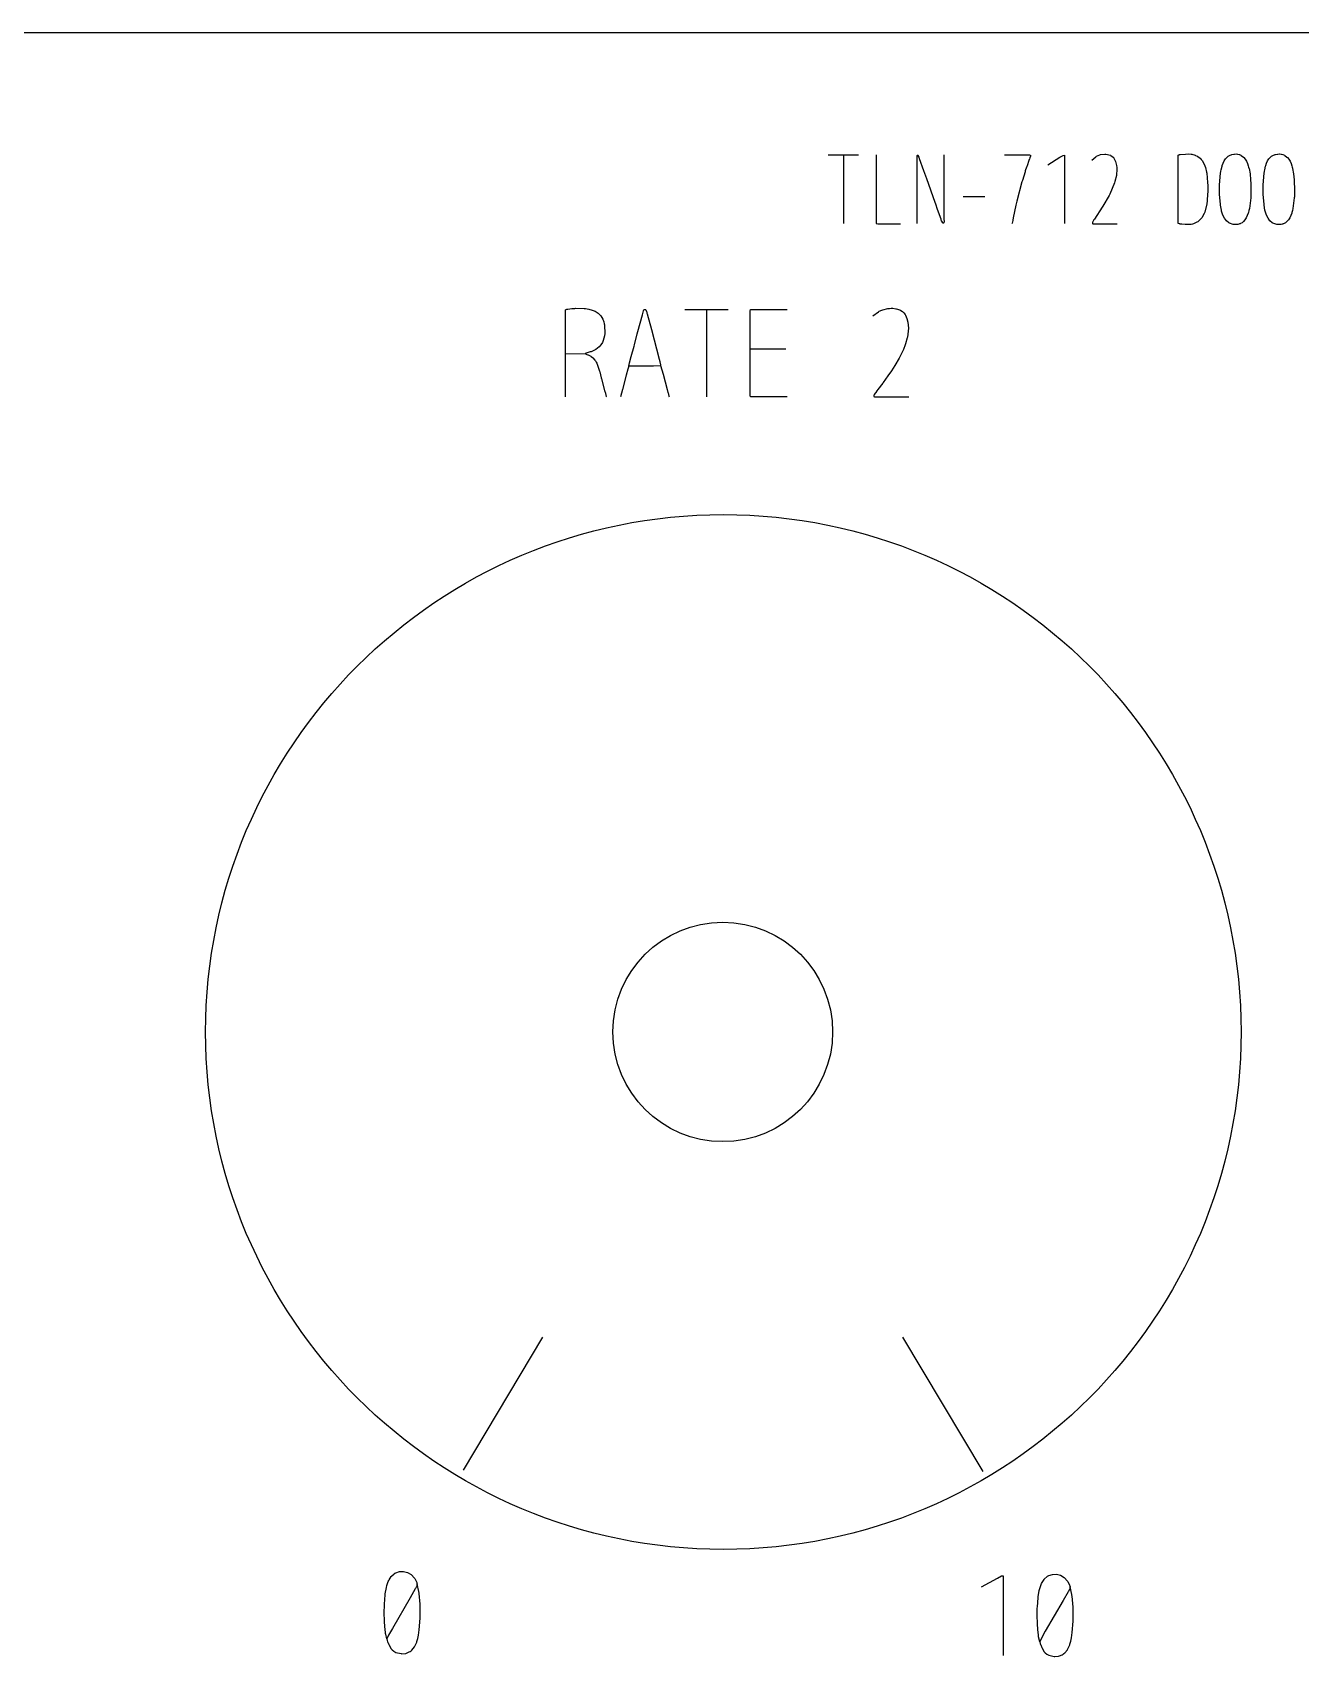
# Model space of a CAD drawing. Header units: millimetres. Extents: x 0 to 162, y -1 to 222.
# Drawn here: x 40.4 to 80.8, y 170.5 to 222.2 of the extents above; entities that cross this region are included whole.
import ezdxf

# ---------------------------------------------------------------- set-up
doc = ezdxf.new("R2010")
doc.units = ezdxf.units.MM
doc.layers.add('Gravur', color=7, linetype='CONTINUOUS')
doc.layers.add('Kontur', color=7, linetype='CONTINUOUS')

msp = doc.modelspace()

# ---------------------------------------------------------------- linework, layer by layer
at = {"layer": 'Gravur', "color": 255, "linetype": 'CONTINUOUS'}
for p, q in [((65.76839, 218.34418), (66.74306, 218.34418)), ((66.25711, 218.3411), (66.25711, 216.15665)), ((67.29781, 218.34418), (67.29781, 216.69659)), ((68.60234, 218.30099), (68.6023, 218.20842)), ((68.6023, 218.20842), (68.6023, 217.81967)), ((68.60249, 218.30419), (68.60234, 218.30099)), ((68.60279, 218.30742), (68.60249, 218.30419)), ((68.60366, 218.31263), (68.60279, 218.30742)), ((68.60279, 218.30742), (68.60279, 218.30742)), ((68.6102, 218.32571), (68.60366, 218.31263)), ((68.61138, 218.32676), (68.6102, 218.32571)), ((68.6102, 218.32571), (68.6102, 218.32571)), ((68.619, 218.3301), (68.61138, 218.32676)), ((68.62603, 218.33047), (68.619, 218.3301)), ((68.63255, 218.3292), (68.62603, 218.33047)), ((68.64097, 218.32492), (68.63255, 218.3292)), ((68.63255, 218.3292), (68.63255, 218.3292)), ((68.67125, 218.27533), (68.64097, 218.32492)), ((68.67341, 218.26912), (68.67125, 218.27533)), ((68.67125, 218.27533), (68.67125, 218.27533)), ((68.68838, 218.22077), (68.67341, 218.26912)), ((68.825, 217.83509), (68.68838, 218.22077)), ((69.46312, 218.34418), (69.46312, 216.68116)), ((71.38901, 218.34418), (72.01657, 218.34418)), ((72.01657, 218.34418), (72.1693, 218.34418)), ((72.18161, 218.20225), (72.09973, 217.97045)), ((72.1693, 218.34418), (72.18984, 218.34557)), ((72.18467, 218.21018), (72.18161, 218.20225)), ((72.20098, 218.25072), (72.18467, 218.21018)), ((72.18984, 218.34557), (72.19259, 218.34569)), ((72.19259, 218.34569), (72.19259, 218.34569)), ((72.19259, 218.34569), (72.21571, 218.3418)), ((72.20265, 218.25511), (72.20098, 218.25072)), ((72.20098, 218.25072), (72.20098, 218.25072)), ((72.2167, 218.30407), (72.20265, 218.25511)), ((72.21571, 218.3418), (72.21826, 218.33931)), ((72.21711, 218.30626), (72.2167, 218.30407)), ((72.21985, 218.32003), (72.21711, 218.30626)), ((72.21826, 218.33931), (72.21826, 218.33931)), ((72.21826, 218.33931), (72.21841, 218.3391)), ((72.21841, 218.3391), (72.21855, 218.33888)), ((72.21855, 218.33888), (72.22012, 218.32181)), ((72.22012, 218.32181), (72.21985, 218.32003)), ((72.21985, 218.32003), (72.21985, 218.32003)), ((72.77125, 218.03256), (73.16001, 218.27189)), ((73.16001, 218.27189), (73.26553, 218.33117)), ((73.26553, 218.33117), (73.30049, 218.33613)), ((73.30049, 218.33613), (73.30718, 218.30407)), ((73.30718, 218.30407), (73.30718, 218.21151)), ((73.30718, 218.21151), (73.30718, 217.81658)), ((74.17294, 218.18066), (74.30403, 218.28978)), ((74.30403, 218.28978), (74.32433, 218.30185)), ((74.32433, 218.30185), (74.43075, 218.34833)), ((74.43075, 218.34833), (74.45292, 218.35479)), ((74.45292, 218.35479), (74.59146, 218.37291)), ((74.45292, 218.35479), (74.45292, 218.35479)), ((74.59146, 218.37291), (74.62001, 218.37213)), ((74.62001, 218.37213), (74.76613, 218.33751)), ((74.76613, 218.33751), (74.77857, 218.33137)), ((74.77857, 218.33137), (74.85696, 218.27187)), ((74.85696, 218.27187), (74.8666, 218.26084)), ((74.8666, 218.26084), (74.87311, 218.25271)), ((74.87311, 218.25271), (74.87936, 218.24438)), ((74.87936, 218.24438), (74.87936, 218.24438)), ((74.87936, 218.24438), (74.93404, 218.13593)), ((74.93404, 218.13593), (74.96216, 218.01347)), ((76.92831, 218.3145), (76.92996, 218.33401)), ((76.92838, 218.31242), (76.92831, 218.3145)), ((76.92831, 218.3145), (76.92831, 218.3145)), ((76.9291, 218.29481), (76.92838, 218.31242)), ((76.9291, 218.19917), (76.9291, 218.29481)), ((76.9291, 217.86286), (76.9291, 218.19917)), ((76.92996, 218.33401), (76.93109, 218.33735)), ((76.93109, 218.33735), (76.93166, 218.33857)), ((76.93166, 218.33857), (76.93234, 218.33973)), ((76.93234, 218.33973), (76.94378, 218.34819)), ((76.93234, 218.33973), (76.93234, 218.33973)), ((76.94378, 218.34819), (76.96034, 218.3523)), ((76.96034, 218.3523), (76.97538, 218.35395)), ((76.96034, 218.3523), (76.96034, 218.3523)), ((76.97538, 218.35395), (76.98741, 218.35521)), ((76.98741, 218.35521), (77.1568, 218.3737)), ((77.1568, 218.3737), (77.25257, 218.37785)), ((77.25257, 218.37785), (77.26152, 218.37749)), ((77.26152, 218.37749), (77.26152, 218.37749)), ((77.26152, 218.37749), (77.34623, 218.36878)), ((77.34623, 218.36878), (77.36229, 218.36603)), ((77.36229, 218.36603), (77.47414, 218.33504)), ((77.47414, 218.33504), (77.48253, 218.33176)), ((77.48253, 218.33176), (77.48253, 218.33176)), ((77.48253, 218.33176), (77.53068, 218.30978)), ((77.53068, 218.30978), (77.54001, 218.30481)), ((77.54001, 218.30481), (77.61256, 218.25445)), ((77.61256, 218.25445), (77.62562, 218.24274)), ((77.62562, 218.24274), (77.62562, 218.24274)), ((77.62562, 218.24274), (77.66475, 218.20149)), ((77.66475, 218.20149), (77.69929, 218.15567)), ((77.69929, 218.15567), (77.77825, 217.99744)), ((78.33172, 218.00555), (78.35841, 218.08256)), ((78.35841, 218.08256), (78.39192, 218.15546)), ((78.39192, 218.15546), (78.43351, 218.2218)), ((78.43351, 218.2218), (78.48444, 218.27917)), ((78.48444, 218.27917), (78.51948, 218.30789)), ((78.48444, 218.27917), (78.48444, 218.27917)), ((78.51948, 218.30789), (78.55849, 218.33211)), ((78.55849, 218.33211), (78.63288, 218.3595)), ((78.63288, 218.3595), (78.63969, 218.36104)), ((78.63969, 218.36104), (78.70582, 218.37186)), ((78.63969, 218.36104), (78.63969, 218.36104)), ((78.70582, 218.37186), (78.71954, 218.3737)), ((78.71954, 218.3737), (78.77157, 218.37551)), ((78.77157, 218.37551), (78.77642, 218.37524)), ((78.77642, 218.37524), (78.77642, 218.37524)), ((78.77642, 218.37524), (78.822, 218.36941)), ((78.822, 218.36941), (78.83062, 218.36763)), ((78.83062, 218.36763), (78.87513, 218.35616)), ((78.87513, 218.35616), (78.87995, 218.35464)), ((78.87995, 218.35464), (78.87995, 218.35464)), ((78.87995, 218.35464), (78.92687, 218.33554)), ((78.92687, 218.33554), (78.93614, 218.33061)), ((78.93614, 218.33061), (79.00776, 218.27814)), ((79.00776, 218.27814), (79.02029, 218.26583)), ((79.02029, 218.26583), (79.02029, 218.26583)), ((79.02029, 218.26583), (79.06733, 218.20821)), ((79.06733, 218.20821), (79.10584, 218.14301)), ((79.10584, 218.14301), (79.13722, 218.07232)), ((79.13722, 218.07232), (79.16286, 217.99821)), ((79.71952, 218.00555), (79.74621, 218.08256)), ((79.74621, 218.08256), (79.77972, 218.15546)), ((79.77972, 218.15546), (79.82131, 218.2218)), ((79.82131, 218.2218), (79.87224, 218.27917)), ((79.87224, 218.27917), (79.90728, 218.30789)), ((79.87224, 218.27917), (79.87224, 218.27917)), ((79.90728, 218.30789), (79.94629, 218.33211)), ((79.94629, 218.33211), (80.02068, 218.3595)), ((80.02068, 218.3595), (80.02749, 218.36104)), ((80.02749, 218.36104), (80.09362, 218.37186)), ((80.02749, 218.36104), (80.02749, 218.36104)), ((80.09362, 218.37186), (80.10734, 218.3737)), ((80.10734, 218.3737), (80.15937, 218.37551)), ((80.15937, 218.37551), (80.16422, 218.37524)), ((80.16422, 218.37524), (80.16422, 218.37524)), ((80.16422, 218.37524), (80.2098, 218.36941)), ((80.2098, 218.36941), (80.21842, 218.36763)), ((80.21842, 218.36763), (80.26293, 218.35616)), ((80.26293, 218.35616), (80.26775, 218.35464)), ((80.26775, 218.35464), (80.26775, 218.35464)), ((80.26775, 218.35464), (80.31467, 218.33554)), ((80.31467, 218.33554), (80.32394, 218.33061)), ((80.32394, 218.33061), (80.39556, 218.27814)), ((80.39556, 218.27814), (80.40809, 218.26583)), ((80.40809, 218.26583), (80.40809, 218.26583)), ((80.40809, 218.26583), (80.45513, 218.20821)), ((80.45513, 218.20821), (80.49364, 218.14301)), ((80.49364, 218.14301), (80.52502, 218.07232)), ((80.52502, 218.07232), (80.55066, 217.99821)), ((68.6023, 217.81967), (68.6023, 216.15665)), ((68.91575, 217.58293), (68.825, 217.83509)), ((69.18501, 216.82481), (68.91575, 217.58293)), ((71.96129, 217.52509), (71.94932, 217.48422)), ((72.04809, 217.81041), (71.96129, 217.52509)), ((72.05556, 217.83411), (72.04809, 217.81041)), ((72.09377, 217.95246), (72.05556, 217.83411)), ((72.09973, 217.97045), (72.09377, 217.95246)), ((72.09377, 217.95246), (72.09377, 217.95246)), ((73.30718, 217.81658), (73.30718, 216.15665)), ((74.95987, 217.69153), (74.91433, 217.49387)), ((74.9626, 217.7101), (74.95987, 217.69153)), ((74.95987, 217.69153), (74.95987, 217.69153)), ((74.96216, 218.01347), (74.96216, 218.01347)), ((74.96216, 218.01347), (74.96933, 217.94534)), ((74.97259, 217.87829), (74.9626, 217.7101)), ((74.96933, 217.94534), (74.97259, 217.87829)), ((76.9291, 216.67499), (76.9291, 217.86286)), ((77.77825, 217.99744), (77.79733, 217.94)), ((77.79733, 217.94), (77.83311, 217.79177)), ((77.83311, 217.79177), (77.83845, 217.7618)), ((77.83845, 217.7618), (77.83845, 217.7618)), ((77.83845, 217.7618), (77.86667, 217.46988)), ((78.25009, 217.39697), (78.26511, 217.64175)), ((78.26511, 217.64175), (78.26724, 217.66387)), ((78.26724, 217.66387), (78.29063, 217.83234)), ((78.26724, 217.66387), (78.26724, 217.66387)), ((78.29063, 217.83234), (78.29714, 217.86595)), ((78.29714, 217.86595), (78.32493, 217.98228)), ((78.32493, 217.98228), (78.33172, 218.00555)), ((78.33172, 218.00555), (78.33172, 218.00555)), ((79.16286, 217.99821), (79.16286, 217.99821)), ((79.16286, 217.99821), (79.17456, 217.95834)), ((79.17456, 217.95834), (79.18525, 217.9184)), ((79.18525, 217.9184), (79.18536, 217.91798)), ((79.18536, 217.91798), (79.18547, 217.91756)), ((79.18547, 217.91756), (79.18547, 217.91756)), ((79.18547, 217.91756), (79.2194, 217.73814)), ((79.2194, 217.73814), (79.23593, 217.55521)), ((79.23593, 217.55521), (79.23593, 217.55521)), ((79.23593, 217.55521), (79.2411, 217.43568)), ((79.63789, 217.39697), (79.65291, 217.64175)), ((79.65291, 217.64175), (79.65504, 217.66387)), ((79.65504, 217.66387), (79.67843, 217.83234)), ((79.65504, 217.66387), (79.65504, 217.66387)), ((79.67843, 217.83234), (79.68494, 217.86595)), ((79.68494, 217.86595), (79.71273, 217.98228)), ((79.71273, 217.98228), (79.71952, 218.00555)), ((79.71952, 218.00555), (79.71952, 218.00555)), ((80.55066, 217.99821), (80.55066, 217.99821)), ((80.55066, 217.99821), (80.56236, 217.95834)), ((80.56236, 217.95834), (80.57305, 217.9184)), ((80.57305, 217.9184), (80.57316, 217.91798)), ((80.57316, 217.91798), (80.57327, 217.91756)), ((80.57327, 217.91756), (80.57327, 217.91756)), ((80.57327, 217.91756), (80.6072, 217.73814)), ((80.6072, 217.73814), (80.62373, 217.55521)), ((80.62373, 217.55521), (80.62373, 217.55521)), ((80.62373, 217.55521), (80.6289, 217.43568)), ((70.07063, 217.01747), (70.76762, 217.01747)), ((71.94932, 217.48422), (71.7842, 216.86752)), ((71.94932, 217.48422), (71.94932, 217.48422)), ((74.7286, 217.05307), (74.53178, 216.71478)), ((74.74878, 217.09183), (74.7286, 217.05307)), ((74.90242, 217.45559), (74.74878, 217.09183)), ((74.91433, 217.49387), (74.90242, 217.45559)), ((77.8658, 217.04927), (77.85658, 216.93026)), ((77.86651, 217.06149), (77.8658, 217.04927)), ((77.8658, 217.04927), (77.8658, 217.04927)), ((77.87045, 217.19642), (77.86651, 217.06149)), ((77.86667, 217.46988), (77.8694, 217.37176)), ((77.8694, 217.37176), (77.8694, 217.37176)), ((77.8694, 217.37176), (77.8703, 217.28402)), ((77.8703, 217.28402), (77.87045, 217.19642)), ((78.24664, 217.18864), (78.24696, 217.29278)), ((78.24924, 217.08463), (78.24664, 217.18864)), ((78.24696, 217.29278), (78.25009, 217.39697)), ((78.27578, 216.77422), (78.24924, 217.08463)), ((79.2411, 217.43568), (79.24444, 217.31675)), ((79.24298, 217.01196), (79.24127, 216.97777)), ((79.24444, 217.31675), (79.24298, 217.01196)), ((79.63444, 217.18864), (79.63476, 217.29278)), ((79.63704, 217.08463), (79.63444, 217.18864)), ((79.63476, 217.29278), (79.63789, 217.39697)), ((79.66358, 216.77422), (79.63704, 217.08463)), ((80.6289, 217.43568), (80.63224, 217.31675)), ((80.63078, 217.01196), (80.62907, 216.97777)), ((80.63224, 217.31675), (80.63078, 217.01196)), ((67.29781, 216.69659), (67.29781, 216.2924)), ((69.20366, 216.77119), (69.18501, 216.82481)), ((69.18501, 216.82481), (69.18501, 216.82481)), ((69.25921, 216.6102), (69.20366, 216.77119)), ((69.37149, 216.2924), (69.25921, 216.6102)), ((69.46312, 216.68116), (69.46312, 216.28315)), ((71.75453, 216.74287), (71.66852, 216.34177)), ((71.7842, 216.86752), (71.75453, 216.74287)), ((74.50903, 216.67808), (74.26423, 216.30166)), ((74.53178, 216.71478), (74.50903, 216.67808)), ((76.9291, 216.30166), (76.9291, 216.67499)), ((77.76125, 216.48061), (77.68133, 216.33823)), ((77.77724, 216.52211), (77.76125, 216.48061)), ((77.83267, 216.74066), (77.77724, 216.52211)), ((77.83609, 216.76138), (77.83267, 216.74066)), ((77.83267, 216.74066), (77.83267, 216.74066)), ((77.85431, 216.90639), (77.83609, 216.76138)), ((77.85658, 216.93026), (77.85431, 216.90639)), ((78.28009, 216.74317), (78.27578, 216.77422)), ((78.27578, 216.77422), (78.27578, 216.77422)), ((78.30639, 216.5886), (78.28009, 216.74317)), ((78.31316, 216.55697), (78.30639, 216.5886)), ((78.321, 216.52551), (78.31316, 216.55697)), ((78.3556, 216.4222), (78.321, 216.52551)), ((78.321, 216.52551), (78.321, 216.52551)), ((79.15933, 216.49072), (79.13184, 216.41423)), ((79.16592, 216.51205), (79.15933, 216.49072)), ((79.15933, 216.49072), (79.15933, 216.49072)), ((79.18367, 216.57626), (79.16592, 216.51205)), ((79.19886, 216.64124), (79.18367, 216.57626)), ((79.24127, 216.97777), (79.19886, 216.64124)), ((79.24127, 216.97777), (79.24127, 216.97777)), ((79.66789, 216.74317), (79.66358, 216.77422)), ((79.66358, 216.77422), (79.66358, 216.77422)), ((79.69419, 216.5886), (79.66789, 216.74317)), ((79.70096, 216.55697), (79.69419, 216.5886)), ((79.7088, 216.52551), (79.70096, 216.55697)), ((79.7434, 216.4222), (79.7088, 216.52551)), ((79.7088, 216.52551), (79.7088, 216.52551)), ((80.54713, 216.49072), (80.51964, 216.41423)), ((80.55372, 216.51205), (80.54713, 216.49072)), ((80.54713, 216.49072), (80.54713, 216.49072)), ((80.57147, 216.57626), (80.55372, 216.51205)), ((80.58666, 216.64124), (80.57147, 216.57626)), ((80.62907, 216.97777), (80.58666, 216.64124)), ((80.62907, 216.97777), (80.62907, 216.97777)), ((67.29781, 216.2924), (67.29781, 216.19367)), ((67.29781, 216.19367), (67.30257, 216.15711)), ((67.30257, 216.15711), (67.35612, 216.15356)), ((67.35612, 216.15356), (67.50329, 216.15356)), ((67.50329, 216.15356), (68.07532, 216.15356)), ((69.37406, 216.28473), (69.37149, 216.2924)), ((69.38804, 216.23774), (69.37406, 216.28473)), ((69.39019, 216.23124), (69.38804, 216.23774)), ((69.38804, 216.23774), (69.38804, 216.23774)), ((69.42428, 216.17629), (69.39019, 216.23124)), ((69.43769, 216.17105), (69.42428, 216.17629)), ((69.44782, 216.17254), (69.43769, 216.17105)), ((69.45588, 216.18081), (69.44782, 216.17254)), ((69.44782, 216.17254), (69.44782, 216.17254)), ((69.46455, 216.23037), (69.45588, 216.18081)), ((69.46312, 216.28315), (69.46457, 216.23825)), ((69.46457, 216.23825), (69.46455, 216.23037)), ((69.46455, 216.23037), (69.46455, 216.23037)), ((71.63526, 216.17043), (71.63059, 216.15356)), ((71.65323, 216.25741), (71.63526, 216.17043)), ((71.65471, 216.26591), (71.65323, 216.25741)), ((71.65323, 216.25741), (71.65323, 216.25741)), ((71.66852, 216.34177), (71.65471, 216.26591)), ((74.19494, 216.18484), (74.19336, 216.16655)), ((74.19336, 216.16655), (74.19416, 216.16348)), ((74.19416, 216.16348), (74.19637, 216.15954)), ((74.19546, 216.18685), (74.19494, 216.18484)), ((74.19494, 216.18484), (74.19494, 216.18484)), ((74.20076, 216.20293), (74.19546, 216.18685)), ((74.19637, 216.15954), (74.19735, 216.15846)), ((74.19735, 216.15846), (74.19735, 216.15846)), ((74.19735, 216.15846), (74.20684, 216.15372)), ((74.20441, 216.21199), (74.20076, 216.20293)), ((74.23057, 216.25558), (74.20441, 216.21199)), ((74.20684, 216.15372), (74.219, 216.15256)), ((74.219, 216.15256), (74.23037, 216.15306)), ((74.219, 216.15256), (74.219, 216.15256)), ((74.23037, 216.15306), (74.23958, 216.15356)), ((74.23402, 216.26034), (74.23057, 216.25558)), ((74.23057, 216.25558), (74.23057, 216.25558)), ((74.26423, 216.30166), (74.23402, 216.26034)), ((74.23958, 216.15356), (74.38398, 216.15356)), ((74.38398, 216.15356), (74.98655, 216.15356)), ((76.92831, 216.18157), (76.92833, 216.18368)), ((76.93229, 216.16099), (76.92831, 216.18157)), ((76.92833, 216.18368), (76.92905, 216.2001)), ((76.92833, 216.18368), (76.92833, 216.18368)), ((76.92905, 216.2001), (76.9291, 216.20293)), ((76.9291, 216.20293), (76.9291, 216.30166)), ((76.93644, 216.1563), (76.93229, 216.16099)), ((76.97736, 216.14317), (76.93644, 216.1563)), ((76.98247, 216.1425), (76.97736, 216.14317)), ((76.97736, 216.14317), (76.97736, 216.14317)), ((77.02074, 216.13856), (76.98247, 216.1425)), ((77.04159, 216.13542), (77.02074, 216.13856)), ((77.14772, 216.12431), (77.04159, 216.13542)), ((77.16036, 216.12359), (77.14772, 216.12431)), ((77.14772, 216.12431), (77.14772, 216.12431)), ((77.29842, 216.1264), (77.16036, 216.12359)), ((77.33993, 216.13202), (77.29842, 216.1264)), ((77.3802, 216.14026), (77.33993, 216.13202)), ((77.41915, 216.15111), (77.3802, 216.14026)), ((77.52757, 216.19933), (77.41915, 216.15111)), ((77.55226, 216.21486), (77.52757, 216.19933)), ((77.52757, 216.19933), (77.52757, 216.19933)), ((77.66221, 216.31407), (77.55226, 216.21486)), ((77.68133, 216.33823), (77.66221, 216.31407)), ((78.40319, 216.32709), (78.3556, 216.4222)), ((78.46436, 216.24503), (78.40319, 216.32709)), ((78.53971, 216.18092), (78.46436, 216.24503)), ((78.56084, 216.16826), (78.53971, 216.18092)), ((78.53971, 216.18092), (78.53971, 216.18092)), ((78.68067, 216.12905), (78.56084, 216.16826)), ((78.69035, 216.12783), (78.68067, 216.12905)), ((78.73773, 216.12408), (78.69035, 216.12783)), ((78.74306, 216.12395), (78.73773, 216.12408)), ((78.73773, 216.12408), (78.73773, 216.12408)), ((78.79174, 216.12637), (78.74306, 216.12395)), ((78.82645, 216.13124), (78.79174, 216.12637)), ((78.8612, 216.13827), (78.82645, 216.13124)), ((78.87977, 216.14337), (78.8612, 216.13827)), ((78.8612, 216.13827), (78.8612, 216.13827)), ((78.89798, 216.14962), (78.87977, 216.14337)), ((78.90201, 216.15119), (78.89798, 216.14962)), ((78.89798, 216.14962), (78.89798, 216.14962)), ((78.91392, 216.15634), (78.90201, 216.15119)), ((78.96265, 216.18404), (78.91392, 216.15634)), ((79.00549, 216.21841), (78.96265, 216.18404)), ((79.05627, 216.27568), (79.00549, 216.21841)), ((79.00549, 216.21841), (79.00549, 216.21841)), ((79.09793, 216.34176), (79.05627, 216.27568)), ((79.13184, 216.41423), (79.09793, 216.34176)), ((79.79099, 216.32709), (79.7434, 216.4222)), ((79.85216, 216.24503), (79.79099, 216.32709)), ((79.92751, 216.18092), (79.85216, 216.24503)), ((79.94864, 216.16826), (79.92751, 216.18092)), ((79.92751, 216.18092), (79.92751, 216.18092)), ((80.06847, 216.12905), (79.94864, 216.16826)), ((80.07815, 216.12783), (80.06847, 216.12905)), ((80.12553, 216.12408), (80.07815, 216.12783)), ((80.13086, 216.12395), (80.12553, 216.12408)), ((80.12553, 216.12408), (80.12553, 216.12408)), ((80.17954, 216.12637), (80.13086, 216.12395)), ((80.21425, 216.13124), (80.17954, 216.12637)), ((80.249, 216.13827), (80.21425, 216.13124)), ((80.26757, 216.14337), (80.249, 216.13827)), ((80.249, 216.13827), (80.249, 216.13827)), ((80.28578, 216.14962), (80.26757, 216.14337)), ((80.28981, 216.15119), (80.28578, 216.14962)), ((80.28578, 216.14962), (80.28578, 216.14962)), ((80.30172, 216.15634), (80.28981, 216.15119)), ((80.35045, 216.18404), (80.30172, 216.15634)), ((80.39329, 216.21841), (80.35045, 216.18404)), ((80.44407, 216.27568), (80.39329, 216.21841)), ((80.39329, 216.21841), (80.39329, 216.21841)), ((80.48573, 216.34176), (80.44407, 216.27568)), ((80.51964, 216.41423), (80.48573, 216.34176)), ((57.39835, 213.36258), (57.40012, 213.39961)), ((57.39854, 213.35858), (57.39835, 213.36258)), ((57.39835, 213.36258), (57.39835, 213.36258)), ((57.40017, 213.32439), (57.39854, 213.35858)), ((57.40012, 213.39961), (57.40179, 213.40621)), ((57.40179, 213.40621), (57.40258, 213.40831)), ((57.40258, 213.40831), (57.4036, 213.41028)), ((57.4036, 213.41028), (57.41916, 213.4221)), ((57.4036, 213.41028), (57.4036, 213.41028)), ((57.41916, 213.4221), (57.44237, 213.42792)), ((57.44237, 213.42792), (57.46245, 213.43024)), ((57.44237, 213.42792), (57.44237, 213.42792)), ((57.46245, 213.43024), (57.47868, 213.43197)), ((57.47868, 213.43197), (57.60321, 213.44608)), ((57.60321, 213.44608), (57.61456, 213.447)), ((57.61456, 213.447), (57.65545, 213.45005)), ((57.61456, 213.447), (57.61456, 213.447)), ((57.65545, 213.45005), (57.66909, 213.451)), ((57.66909, 213.451), (57.69361, 213.45269)), ((57.66909, 213.451), (57.66909, 213.451)), ((57.69361, 213.45269), (57.71813, 213.45438)), ((57.71813, 213.45438), (57.99832, 213.45271)), ((57.99832, 213.45271), (58.03947, 213.44827)), ((58.03947, 213.44827), (58.03947, 213.44827)), ((58.03947, 213.44827), (58.14783, 213.4298)), ((58.14783, 213.4298), (58.25225, 213.40037)), ((58.25225, 213.40037), (58.34994, 213.35835)), ((58.34994, 213.35835), (58.43809, 213.30209)), ((59.85116, 213.2498), (59.88468, 213.37542)), ((59.88468, 213.37542), (59.88698, 213.38484)), ((59.88698, 213.38484), (59.88744, 213.38675)), ((59.88744, 213.38675), (59.8939, 213.40484)), ((59.88744, 213.38675), (59.88744, 213.38675)), ((59.8939, 213.40484), (59.89741, 213.40977)), ((59.89741, 213.40977), (59.90354, 213.41477)), ((59.89741, 213.40977), (59.89741, 213.40977)), ((59.90354, 213.41477), (59.9119, 213.41775)), ((59.9119, 213.41775), (59.95094, 213.41343)), ((59.95094, 213.41343), (59.95675, 213.40976)), ((59.95675, 213.40976), (59.95675, 213.40976)), ((59.95675, 213.40976), (59.98666, 213.35658)), ((59.98666, 213.35658), (59.99201, 213.33381)), ((61.20248, 213.4186), (62.58031, 213.4186)), ((61.89336, 213.41467), (61.89336, 210.63546)), ((63.28617, 213.37542), (63.29291, 213.41408)), ((63.28617, 213.2655), (63.28617, 213.37542)), ((63.29291, 213.41408), (63.37253, 213.4186)), ((63.37253, 213.4186), (63.59628, 213.4186)), ((63.59628, 213.4186), (64.46381, 213.4186)), ((67.3751, 213.3445), (67.4024, 213.35954)), ((67.4024, 213.35954), (67.48694, 213.39829)), ((67.48694, 213.39829), (67.51595, 213.40904)), ((67.51595, 213.40904), (67.6694, 213.44657)), ((67.51595, 213.40904), (67.51595, 213.40904)), ((67.6694, 213.44657), (67.72234, 213.4525)), ((67.72234, 213.4525), (67.77604, 213.45505)), ((67.77604, 213.45505), (67.83039, 213.45416)), ((67.83039, 213.45416), (67.92492, 213.44322)), ((67.92492, 213.44322), (67.94369, 213.43938)), ((67.94369, 213.43938), (67.94369, 213.43938)), ((67.94369, 213.43938), (68.05665, 213.4013)), ((68.05665, 213.4013), (68.09162, 213.38273)), ((68.09162, 213.38273), (68.09162, 213.38273)), ((68.09162, 213.38273), (68.13765, 213.35106)), ((57.40017, 213.14774), (57.40017, 213.32439)), ((57.40017, 212.56285), (57.40017, 213.14774)), ((58.43809, 213.30209), (58.43809, 213.30209)), ((58.43809, 213.30209), (58.52446, 213.21717)), ((58.52446, 213.21717), (58.59007, 213.10849)), ((58.59007, 213.10849), (58.61974, 213.02529)), ((58.61974, 213.02529), (58.62232, 213.01583)), ((58.62232, 213.01583), (58.62232, 213.01583)), ((58.62232, 213.01583), (58.63267, 212.97156)), ((58.63267, 212.97156), (58.63556, 212.95668)), ((58.63556, 212.95668), (58.63556, 212.95668)), ((58.63556, 212.95668), (58.64122, 212.92274)), ((58.64122, 212.92274), (58.64574, 212.88866)), ((58.64574, 212.88866), (58.65334, 212.68575)), ((59.7081, 212.71202), (59.85116, 213.2498)), ((59.99201, 213.33381), (59.99201, 213.33381)), ((59.99201, 213.33381), (59.99771, 213.30417)), ((59.99771, 213.30417), (60.00372, 213.27728)), ((60.00372, 213.27728), (60.13693, 212.77482)), ((63.28617, 212.81408), (63.28617, 213.2655)), ((67.1984, 213.21055), (67.3751, 213.3445)), ((68.13765, 213.35106), (68.17898, 213.31257)), ((68.17898, 213.31257), (68.22205, 213.25731)), ((68.22205, 213.25731), (68.23435, 213.2376)), ((68.23435, 213.2376), (68.23435, 213.2376)), ((68.23435, 213.2376), (68.28295, 213.12932)), ((68.28295, 213.12932), (68.31167, 213.01241)), ((68.31167, 213.01241), (68.31167, 213.01241)), ((68.31167, 213.01241), (68.32359, 212.91844)), ((68.32359, 212.91844), (68.32882, 212.82585)), ((57.40017, 210.63546), (57.40017, 212.56285)), ((58.57504, 212.36387), (58.53116, 212.29119)), ((58.60508, 212.43299), (58.57504, 212.36387)), ((58.57504, 212.36387), (58.57504, 212.36387)), ((58.62739, 212.50542), (58.60508, 212.43299)), ((58.64265, 212.5802), (58.62739, 212.50542)), ((58.6515, 212.65637), (58.64265, 212.5802)), ((58.65334, 212.68575), (58.6515, 212.65637)), ((58.6515, 212.65637), (58.6515, 212.65637)), ((59.59502, 212.28489), (59.68997, 212.64065)), ((59.68997, 212.64065), (59.7081, 212.71202)), ((60.13693, 212.77482), (60.38609, 211.83272)), ((63.28617, 211.17324), (63.28617, 212.81408)), ((68.24231, 212.32442), (68.22961, 212.28807)), ((68.29544, 212.51099), (68.24231, 212.32442)), ((68.30108, 212.53693), (68.29544, 212.51099)), ((68.29544, 212.51099), (68.29544, 212.51099)), ((68.32882, 212.82585), (68.30108, 212.53693)), ((57.4041, 212.00544), (58.02781, 212.00936)), ((58.18526, 212.06174), (58.02273, 212.00936)), ((58.02273, 212.00936), (58.04546, 212.00001)), ((58.04546, 212.00001), (58.0544, 211.99631)), ((58.0544, 211.99631), (58.11123, 211.97235)), ((58.11123, 211.97235), (58.12379, 211.96695)), ((58.12379, 211.96695), (58.12379, 211.96695)), ((58.12379, 211.96695), (58.20765, 211.92833)), ((58.21427, 212.07109), (58.18526, 212.06174)), ((58.20765, 211.92833), (58.21666, 211.92319)), ((58.35138, 212.13112), (58.21427, 212.07109)), ((58.21666, 211.92319), (58.26462, 211.8874)), ((58.26462, 211.8874), (58.27352, 211.87944)), ((58.27352, 211.87944), (58.27352, 211.87944)), ((58.27352, 211.87944), (58.33891, 211.80548)), ((58.33891, 211.80548), (58.35766, 211.77823)), ((58.36472, 212.13889), (58.35138, 212.13112)), ((58.35138, 212.13112), (58.35138, 212.13112)), ((58.4757, 212.22527), (58.36472, 212.13889)), ((58.53116, 212.29119), (58.4757, 212.22527)), ((59.44399, 211.71888), (59.49812, 211.923)), ((59.49812, 211.923), (59.58519, 212.24873)), ((59.58519, 212.24873), (59.59502, 212.28489)), ((59.59502, 212.28489), (59.59502, 212.28489)), ((60.38609, 211.83272), (60.40312, 211.75787)), ((63.2901, 212.16245), (64.42455, 212.16245)), ((68.03202, 211.86009), (67.89739, 211.63428)), ((68.1506, 212.09407), (68.03202, 211.86009)), ((68.17181, 212.14193), (68.1506, 212.09407)), ((68.1506, 212.09407), (68.1506, 212.09407)), ((68.22961, 212.28807), (68.17181, 212.14193)), ((58.35766, 211.77823), (58.35766, 211.77823)), ((58.35766, 211.77823), (58.38005, 211.74123)), ((58.38005, 211.74123), (58.40017, 211.70318)), ((58.40017, 211.70318), (58.48952, 211.45028)), ((58.48952, 211.45028), (58.4957, 211.42643)), ((58.4957, 211.42643), (58.4957, 211.42643)), ((58.4957, 211.42643), (58.54138, 211.24103)), ((59.33911, 211.32241), (59.22023, 210.87098)), ((59.38916, 211.51083), (59.33911, 211.32241)), ((59.41817, 211.61323), (59.38916, 211.51083)), ((59.41854, 211.61264), (59.44399, 211.71888)), ((59.48779, 211.61289), (59.41854, 211.61264)), ((59.66051, 211.61289), (59.48779, 211.61289)), ((60.20222, 211.61289), (59.66051, 211.61289)), ((60.43295, 211.61611), (60.20222, 211.61289)), ((60.40312, 211.75787), (60.40479, 211.74947)), ((60.40479, 211.74947), (60.40479, 211.74947)), ((60.40479, 211.74947), (60.42615, 211.64893)), ((60.42615, 211.64893), (60.43142, 211.62936)), ((60.43142, 211.62936), (60.51276, 211.35381)), ((60.51276, 211.35381), (60.64125, 210.86706)), ((67.67351, 211.29886), (67.52902, 211.09397)), ((67.78695, 211.46517), (67.67351, 211.29886)), ((67.89739, 211.63428), (67.78695, 211.46517)), ((67.89739, 211.63428), (67.89739, 211.63428)), ((58.54138, 211.24103), (58.55095, 211.20465)), ((58.55095, 211.20465), (58.64908, 210.83565)), ((58.64908, 210.83565), (58.67398, 210.74961)), ((59.22023, 210.87098), (59.15805, 210.63153)), ((60.64125, 210.86706), (60.6654, 210.76944)), ((60.6654, 210.76944), (60.66804, 210.75852)), ((63.28617, 210.76892), (63.28617, 211.17324)), ((63.28617, 210.67078), (63.28617, 210.76892)), ((67.28713, 210.77032), (67.28249, 210.76461)), ((67.32744, 210.81995), (67.28713, 210.77032)), ((67.35863, 210.86164), (67.32744, 210.81995)), ((67.51274, 211.07138), (67.35863, 210.86164)), ((67.52902, 211.09397), (67.51274, 211.07138)), ((67.51274, 211.07138), (67.51274, 211.07138)), ((58.67398, 210.74961), (58.67677, 210.73998)), ((58.67677, 210.73998), (58.67677, 210.73998)), ((58.67677, 210.73998), (58.70011, 210.64637)), ((58.70011, 210.64637), (58.70342, 210.6276)), ((60.66804, 210.75852), (60.66804, 210.75852)), ((60.66804, 210.75852), (60.69749, 210.65219)), ((60.69749, 210.65219), (60.70467, 210.63153)), ((63.29291, 210.63604), (63.28617, 210.67078)), ((63.37253, 210.63153), (63.29291, 210.63604)), ((63.59628, 210.63153), (63.37253, 210.63153)), ((64.46381, 210.63153), (63.59628, 210.63153)), ((67.22967, 210.67193), (67.22725, 210.64815)), ((67.22725, 210.64815), (67.22839, 210.64415)), ((67.22839, 210.64415), (67.22973, 210.64151)), ((67.2304, 210.67443), (67.22967, 210.67193)), ((67.22967, 210.67193), (67.22967, 210.67193)), ((67.22973, 210.64151), (67.23145, 210.63922)), ((67.23773, 210.69434), (67.2304, 210.67443)), ((67.23145, 210.63922), (67.23145, 210.63922)), ((67.23145, 210.63922), (67.24513, 210.632)), ((67.24317, 210.70645), (67.23773, 210.69434)), ((67.28249, 210.76461), (67.24317, 210.70645)), ((67.24513, 210.632), (67.26351, 210.63026)), ((67.26351, 210.63026), (67.27958, 210.6309)), ((67.26351, 210.63026), (67.26351, 210.63026)), ((67.27958, 210.6309), (67.29261, 210.63153)), ((67.28249, 210.76461), (67.28249, 210.76461)), ((67.29261, 210.63153), (67.49673, 210.63153)), ((67.49673, 210.63153), (68.34855, 210.63153)), ((56.67208, 180.64864), (54.13592, 176.40936)), ((68.13967, 180.64525), (70.70433, 176.36475)), ((51.77979, 172.91477), (51.84195, 173.0131)), ((51.84195, 173.0131), (51.85027, 173.02338)), ((51.85027, 173.02338), (51.9374, 173.10514)), ((51.85027, 173.02338), (51.85027, 173.02338)), ((51.9374, 173.10514), (51.95679, 173.11788)), ((51.95679, 173.11788), (51.97432, 173.12796)), ((51.97432, 173.12796), (51.99234, 173.13711)), ((51.99234, 173.13711), (52.11206, 173.17344)), ((51.99234, 173.13711), (51.99234, 173.13711)), ((52.11206, 173.17344), (52.23858, 173.17627)), ((52.23858, 173.17627), (52.23858, 173.17627)), ((52.23858, 173.17627), (52.36994, 173.14446)), ((52.36994, 173.14446), (52.48517, 173.07902)), ((52.48517, 173.07902), (52.58858, 172.96263)), ((52.58858, 172.96263), (52.59658, 172.95028)), ((70.66166, 172.68818), (71.16489, 172.967)), ((71.16489, 172.967), (71.30148, 173.03606)), ((71.30148, 173.03606), (71.34673, 173.04184)), ((71.34673, 173.04184), (71.3554, 173.00449)), ((71.3554, 173.00449), (71.3554, 172.89666)), ((72.66127, 172.93338), (72.7484, 173.01514)), ((72.7484, 173.01514), (72.76779, 173.02788)), ((72.76779, 173.02788), (72.78532, 173.03796)), ((72.78532, 173.03796), (72.80334, 173.04711)), ((72.80334, 173.04711), (72.92306, 173.08344)), ((72.80334, 173.04711), (72.80334, 173.04711)), ((72.92306, 173.08344), (73.04958, 173.08627)), ((73.04958, 173.08627), (73.04958, 173.08627)), ((73.04958, 173.08627), (73.18094, 173.05446)), ((73.18094, 173.05446), (73.29617, 172.98902)), ((73.29617, 172.98902), (73.39958, 172.87263)), ((51.65117, 172.43073), (51.65516, 172.46339)), ((51.65516, 172.46339), (51.69115, 172.66334)), ((51.65516, 172.46339), (51.65516, 172.46339)), ((51.69115, 172.66334), (51.70842, 172.72847)), ((51.70842, 172.72847), (51.72885, 172.79246)), ((51.72885, 172.79246), (51.75277, 172.85509)), ((51.75277, 172.85509), (51.76581, 172.88513)), ((51.75277, 172.85509), (51.75277, 172.85509)), ((51.76581, 172.88513), (51.77979, 172.91477)), ((52.61092, 172.62002), (52.4487, 172.33965)), ((52.59658, 172.95028), (52.59658, 172.95028)), ((52.59658, 172.95028), (52.65773, 172.82978)), ((52.61714, 172.63073), (52.61092, 172.62002)), ((52.64523, 172.68091), (52.61714, 172.63073)), ((52.64848, 172.68751), (52.64523, 172.68091)), ((52.64523, 172.68091), (52.64523, 172.68091)), ((52.67536, 172.77191), (52.64848, 172.68751)), ((52.65773, 172.82978), (52.66654, 172.80605)), ((52.66654, 172.80605), (52.67536, 172.77191)), ((52.7263, 172.53735), (52.67568, 172.77313)), ((52.72951, 172.51715), (52.7263, 172.53735)), ((52.73252, 172.49694), (52.72951, 172.51715)), ((52.73535, 172.4767), (52.73252, 172.49694)), ((52.76596, 172.13118), (52.73535, 172.4767)), ((71.3554, 172.89666), (71.3554, 172.43657)), ((72.46616, 172.37339), (72.50215, 172.57334)), ((72.50215, 172.57334), (72.51942, 172.63847)), ((72.51942, 172.63847), (72.53985, 172.70246)), ((72.53985, 172.70246), (72.56377, 172.76509)), ((72.56377, 172.76509), (72.57681, 172.79513)), ((72.56377, 172.76509), (72.56377, 172.76509)), ((72.57681, 172.79513), (72.59079, 172.82477)), ((72.59079, 172.82477), (72.65295, 172.9231)), ((72.65295, 172.9231), (72.66127, 172.93338)), ((72.66127, 172.93338), (72.66127, 172.93338)), ((73.42192, 172.53002), (73.2597, 172.24965)), ((73.39958, 172.87263), (73.40758, 172.86028)), ((73.40758, 172.86028), (73.40758, 172.86028)), ((73.40758, 172.86028), (73.46873, 172.73978)), ((73.42814, 172.54073), (73.42192, 172.53002)), ((73.45623, 172.59091), (73.42814, 172.54073)), ((73.45948, 172.59751), (73.45623, 172.59091)), ((73.45623, 172.59091), (73.45623, 172.59091)), ((73.48636, 172.68191), (73.45948, 172.59751)), ((73.46873, 172.73978), (73.47754, 172.71605)), ((73.47754, 172.71605), (73.48636, 172.68191)), ((73.5373, 172.44735), (73.48668, 172.68313)), ((73.54051, 172.42715), (73.5373, 172.44735)), ((51.62015, 171.88447), (51.62748, 172.09634)), ((51.62748, 172.09634), (51.62948, 172.13836)), ((51.62948, 172.13836), (51.65117, 172.43073)), ((52.4487, 172.33965), (51.88286, 171.36196)), ((52.77007, 172.0639), (52.76596, 172.13118)), ((52.77369, 171.72381), (52.77007, 172.0639)), ((71.3554, 172.43657), (71.3554, 170.50274)), ((72.43115, 171.79447), (72.43848, 172.00634)), ((72.43848, 172.00634), (72.44048, 172.04836)), ((72.44048, 172.04836), (72.46217, 172.34073)), ((72.46217, 172.34073), (72.46616, 172.37339)), ((72.46616, 172.37339), (72.46616, 172.37339)), ((73.2597, 172.24965), (72.69386, 171.27196)), ((73.54352, 172.40694), (73.54051, 172.42715)), ((73.54635, 172.3867), (73.54352, 172.40694)), ((73.57696, 172.04118), (73.54635, 172.3867)), ((73.58107, 171.9739), (73.57696, 172.04118)), ((73.58469, 171.63381), (73.58107, 171.9739)), ((51.61985, 171.86088), (51.62015, 171.88447)), ((51.62899, 171.60279), (51.61985, 171.86088)), ((51.62015, 171.88447), (51.62015, 171.88447)), ((51.63146, 171.57449), (51.62899, 171.60279)), ((51.64184, 171.43335), (51.63146, 171.57449)), ((51.64305, 171.41693), (51.64184, 171.43335)), ((51.64184, 171.43335), (51.64184, 171.43335)), ((51.66155, 171.23615), (51.64305, 171.41693)), ((52.74144, 171.31883), (52.77225, 171.68298)), ((52.77225, 171.68298), (52.77369, 171.72381)), ((52.77369, 171.72381), (52.77369, 171.72381)), ((72.43085, 171.77088), (72.43115, 171.79447)), ((72.43999, 171.51279), (72.43085, 171.77088)), ((72.43115, 171.79447), (72.43115, 171.79447)), ((72.44246, 171.48449), (72.43999, 171.51279)), ((72.45284, 171.34335), (72.44246, 171.48449)), ((73.55244, 171.22883), (73.58325, 171.59298)), ((73.58325, 171.59298), (73.58469, 171.63381)), ((73.58469, 171.63381), (73.58469, 171.63381)), ((51.66249, 171.22974), (51.66155, 171.23615)), ((51.66893, 171.19007), (51.66249, 171.22974)), ((51.67058, 171.18073), (51.66893, 171.19007)), ((51.70444, 171.02531), (51.67058, 171.18073)), ((51.75621, 171.1427), (51.70491, 171.02705)), ((51.70491, 171.02705), (51.71733, 170.9744)), ((51.71733, 170.9744), (51.71843, 170.97095)), ((51.71843, 170.97095), (51.71843, 170.97095)), ((51.71843, 170.97095), (51.73103, 170.93653)), ((51.73103, 170.93653), (51.73461, 170.92703)), ((51.73461, 170.92703), (51.76945, 170.84297)), ((51.88286, 171.36196), (51.75621, 171.1427)), ((52.64163, 170.8803), (52.65973, 170.92784)), ((52.65973, 170.92784), (52.66523, 170.94387)), ((52.66523, 170.94387), (52.69386, 171.04367)), ((52.66523, 170.94387), (52.66523, 170.94387)), ((52.69386, 171.04367), (52.71534, 171.14548)), ((52.71534, 171.14548), (52.72951, 171.23216)), ((52.71534, 171.14548), (52.71534, 171.14548)), ((52.72951, 171.23216), (52.74144, 171.31883)), ((72.45405, 171.32693), (72.45284, 171.34335)), ((72.45284, 171.34335), (72.45284, 171.34335)), ((72.47255, 171.14615), (72.45405, 171.32693)), ((72.47349, 171.13974), (72.47255, 171.14615)), ((72.47993, 171.10007), (72.47349, 171.13974)), ((72.48158, 171.09073), (72.47993, 171.10007)), ((72.51544, 170.93531), (72.48158, 171.09073)), ((72.56721, 171.0527), (72.51591, 170.93705)), ((72.51591, 170.93705), (72.52833, 170.8844)), ((72.69386, 171.27196), (72.56721, 171.0527)), ((73.47623, 170.85387), (73.50486, 170.95367)), ((73.50486, 170.95367), (73.52634, 171.05548)), ((73.52634, 171.05548), (73.54051, 171.14216)), ((73.52634, 171.05548), (73.52634, 171.05548)), ((73.54051, 171.14216), (73.55244, 171.22883)), ((51.76945, 170.84297), (51.77733, 170.82641)), ((51.77733, 170.82641), (51.77733, 170.82641)), ((51.77733, 170.82641), (51.84989, 170.70944)), ((51.84989, 170.70944), (51.88013, 170.67552)), ((51.88013, 170.67552), (51.88013, 170.67552)), ((51.88013, 170.67552), (51.9319, 170.63176)), ((51.9319, 170.63176), (51.99273, 170.59792)), ((51.99273, 170.59792), (52.16103, 170.55628)), ((52.16103, 170.55628), (52.18572, 170.55495)), ((52.18572, 170.55495), (52.30779, 170.56651)), ((52.30779, 170.56651), (52.33152, 170.57258)), ((52.33152, 170.57258), (52.42214, 170.60985)), ((52.33152, 170.57258), (52.33152, 170.57258)), ((52.42214, 170.60985), (52.45039, 170.62701)), ((52.45039, 170.62701), (52.47744, 170.64659)), ((52.47744, 170.64659), (52.50314, 170.66864)), ((52.50314, 170.66864), (52.5845, 170.76851)), ((52.5845, 170.76851), (52.59073, 170.77858)), ((52.59073, 170.77858), (52.63432, 170.86306)), ((52.59073, 170.77858), (52.59073, 170.77858)), ((52.63432, 170.86306), (52.64163, 170.8803)), ((72.52833, 170.8844), (72.52943, 170.88095)), ((72.52943, 170.88095), (72.52943, 170.88095)), ((72.52943, 170.88095), (72.54203, 170.84653)), ((72.54203, 170.84653), (72.54561, 170.83703)), ((72.54561, 170.83703), (72.58045, 170.75297)), ((72.58045, 170.75297), (72.58833, 170.73641)), ((72.58833, 170.73641), (72.58833, 170.73641)), ((72.58833, 170.73641), (72.66089, 170.61944)), ((72.66089, 170.61944), (72.69113, 170.58552)), ((72.69113, 170.58552), (72.69113, 170.58552)), ((72.69113, 170.58552), (72.7429, 170.54176)), ((72.7429, 170.54176), (72.80373, 170.50792)), ((72.80373, 170.50792), (72.97203, 170.46628)), ((72.97203, 170.46628), (72.99672, 170.46495)), ((72.99672, 170.46495), (73.11879, 170.47651)), ((73.11879, 170.47651), (73.14252, 170.48258)), ((73.14252, 170.48258), (73.23314, 170.51985)), ((73.14252, 170.48258), (73.14252, 170.48258)), ((73.23314, 170.51985), (73.26139, 170.53701)), ((73.26139, 170.53701), (73.28844, 170.55659)), ((73.28844, 170.55659), (73.31414, 170.57864)), ((73.31414, 170.57864), (73.3955, 170.67851)), ((73.3955, 170.67851), (73.40173, 170.68858)), ((73.40173, 170.68858), (73.44532, 170.77306)), ((73.40173, 170.68858), (73.40173, 170.68858)), ((73.44532, 170.77306), (73.45263, 170.7903)), ((73.45263, 170.7903), (73.47073, 170.83784)), ((73.47073, 170.83784), (73.47623, 170.85387)), ((73.47623, 170.85387), (73.47623, 170.85387))]:
    msp.add_line(p, q, dxfattribs=at)
msp.add_circle((62.432, 190.379), 16.5, dxfattribs=at)
at = {"layer": 'Kontur', "color": 7, "linetype": 'CONTINUOUS'}
msp.add_line((0, 222.25), (161.925, 222.25), dxfattribs=at)
msp.add_circle((62.413, 190.382), 3.5, dxfattribs=at)

doc.saveas('drawing.dxf')
